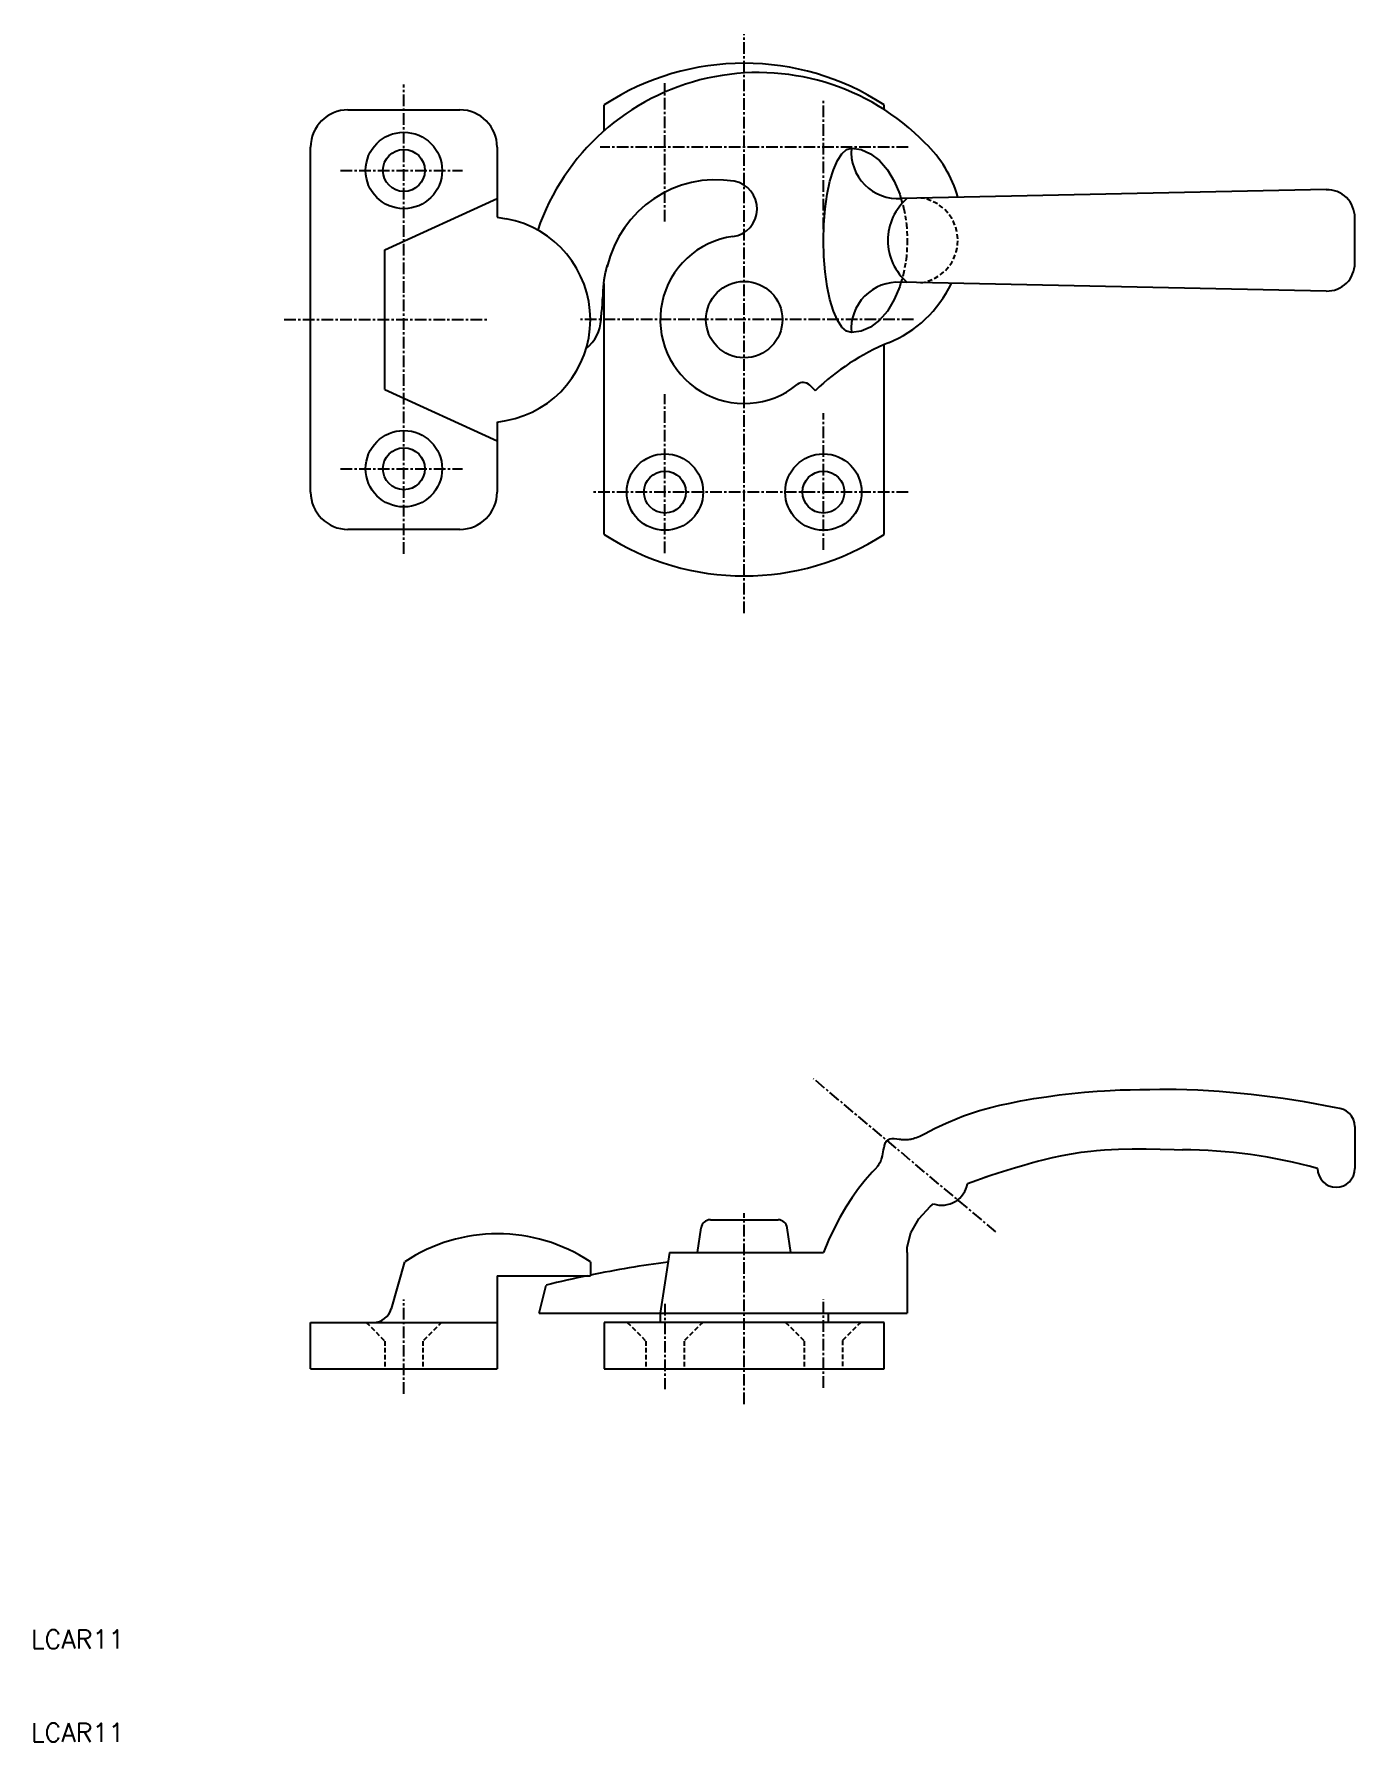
# Model space of a CAD drawing. Extents: x 10 to 152, y 10 to 193.
import ezdxf

# ---------------------------------------------------------------- set-up
doc = ezdxf.new("R2010")
doc.units = 0
doc.linetypes.add('CENTER', pattern=[2, 1.25, -0.25, 0.25, -0.25])
doc.linetypes.add('DASHED', pattern=[0.75, 0.5, -0.25])
doc.layers.get('0').update_dxf_attribs({"linetype": 'CONTINUOUS'})
doc.layers.add('CENTER', color=1, linetype='CENTER')
doc.styles.get("Standard").update_dxf_attribs({"font": 'txt.shx'})

msp = doc.modelspace()

# ---------------------------------------------------------------- linework, layer by layer
at = {"color": 7, "linetype": 'CONTINUOUS'}
for p, q in [((44, 185.07), (56, 185.07)), ((71.5, 182.85), (71.5, 185.62)), ((101.5, 185.11), (101.5, 185.62)), ((40, 144.07), (40, 181.07)), ((60, 181.07), (60, 173.57)), ((96.07, 178.65), (96.5, 179.64)), ((96.5, 179.64), (96.97, 180.37)), ((96.97, 180.37), (97.48, 180.82)), ((97.48, 180.82), (98, 180.97)), ((98, 180.97), (99.04, 180.82)), ((99.04, 180.82), (100.05, 180.37)), ((100.05, 180.37), (101, 179.64)), ((101, 179.64), (101.86, 178.65)), ((95.7, 177.43), (96.07, 178.65)), ((101.86, 178.65), (102.6, 177.43)), ((95.18, 174.46), (95.4, 176.02)), ((95.4, 176.02), (95.7, 177.43)), ((102.6, 177.43), (103.2, 176.02)), ((103.2, 176.02), (103.32, 175.57)), ((148.94, 176.51), (103.34, 175.57)), ((47.94, 170.07), (60, 175.57)), ((95.05, 172.79), (95.18, 174.46)), ((60, 173.57), (60.98, 173.39)), ((95, 171.07), (95.05, 172.79)), ((152, 168.63), (152, 173.51)), ((95.05, 169.35), (95, 171.07)), ((47.94, 155.07), (47.94, 170.07)), ((95.18, 167.68), (95.05, 169.35)), ((71.46, 166.45), (71.5, 166.84)), ((71.5, 166.84), (71.56, 167.23)), ((71.56, 167.23), (71.63, 167.62)), ((71.63, 167.62), (71.68, 167.84)), ((71.68, 167.84), (71.69, 167.9)), ((71.69, 167.9), (71.72, 167.99)), ((71.72, 167.99), (71.74, 168.08)), ((71.74, 168.08), (71.76, 168.17)), ((71.76, 168.17), (71.79, 168.26)), ((71.79, 168.26), (71.82, 168.34)), ((71.82, 168.34), (71.83, 168.4)), ((95.4, 166.12), (95.18, 167.68)), ((71.32, 164.7), (71.36, 165.16)), ((71.36, 165.16), (71.38, 165.43)), ((71.38, 165.43), (71.39, 165.66)), ((71.39, 165.66), (71.42, 166.06)), ((71.42, 166.06), (71.46, 166.45)), ((71.5, 139.52), (71.5, 166.45)), ((95.7, 164.71), (95.4, 166.12)), ((103.2, 166.12), (102.6, 164.71)), ((103.32, 166.57), (103.2, 166.12)), ((148.94, 165.63), (103.32, 166.57)), ((71.17, 162.84), (71.21, 163.3)), ((71.21, 163.3), (71.25, 163.77)), ((71.25, 163.77), (71.29, 164.23)), ((71.29, 164.23), (71.32, 164.7)), ((96.07, 163.49), (95.7, 164.71)), ((96.5, 162.5), (96.07, 163.49)), ((101.86, 163.49), (101, 162.5)), ((102.6, 164.71), (101.86, 163.49)), ((71.15, 162.57), (71.17, 162.84)), ((96.97, 161.77), (96.5, 162.5)), ((97.48, 161.32), (96.97, 161.77)), ((98, 161.17), (97.48, 161.32)), ((99.04, 161.32), (98, 161.17)), ((100.05, 161.77), (99.04, 161.32)), ((101, 162.5), (100.05, 161.77)), ((101.5, 139.52), (101.5, 159.88)), ((47.94, 155.07), (60, 149.57)), ((93.43, 155.64), (94.12, 154.95)), ((60, 151.57), (60.98, 151.75)), ((60, 151.57), (60, 144.07)), ((56, 140.07), (44, 140.07)), ((116.14, 78.75), (116.79, 78.86)), ((116.79, 78.86), (117.57, 79)), ((117.57, 79), (118.93, 79.21)), ((118.93, 79.21), (120.28, 79.4)), ((120.28, 79.4), (121.64, 79.56)), ((121.64, 79.56), (123, 79.69)), ((123, 79.69), (124.36, 79.8)), ((124.36, 79.8), (125.15, 79.85)), ((125.15, 79.85), (125.77, 79.88)), ((125.77, 79.88), (126.83, 79.93)), ((126.83, 79.93), (127.89, 79.96)), ((127.89, 79.96), (128.95, 79.98)), ((128.95, 79.98), (130.01, 79.99)), ((130.01, 79.99), (131.07, 80)), ((131.07, 80), (131.69, 80)), ((109.35, 76.88), (110.04, 77.15)), ((110.04, 77.15), (110.66, 77.37)), ((110.66, 77.37), (111.73, 77.72)), ((111.73, 77.72), (112.82, 78.02)), ((112.82, 78.02), (113.92, 78.29)), ((113.92, 78.29), (115.03, 78.53)), ((115.03, 78.53), (116.14, 78.75)), ((105.43, 75.02), (105.83, 75.23)), ((105.83, 75.23), (106.99, 75.82)), ((106.99, 75.82), (108.16, 76.38)), ((108.16, 76.38), (109.35, 76.88)), ((152, 76), (152, 71.5)), ((101.38, 73.07), (101.42, 73.29)), ((101.42, 73.29), (101.46, 73.52)), ((101.46, 73.52), (101.5, 73.75)), ((101.5, 73.75), (101.54, 73.89)), ((101.54, 73.89), (101.55, 73.96)), ((101.55, 73.96), (101.58, 74.07)), ((101.58, 74.07), (101.62, 74.18)), ((101.62, 74.18), (101.67, 74.29)), ((101.67, 74.29), (101.72, 74.39)), ((101.72, 74.39), (101.78, 74.47)), ((101.78, 74.47), (101.82, 74.52)), ((101.82, 74.52), (101.91, 74.59)), ((101.91, 74.59), (102.11, 74.68)), ((102.11, 74.68), (102.34, 74.71)), ((102.34, 74.71), (102.59, 74.71)), ((102.59, 74.71), (102.86, 74.69)), ((102.86, 74.69), (103.12, 74.65)), ((103.12, 74.65), (103.27, 74.64)), ((103.27, 74.64), (103.39, 74.62)), ((103.39, 74.62), (103.57, 74.61)), ((103.57, 74.61), (103.76, 74.61)), ((103.76, 74.61), (103.93, 74.61)), ((103.93, 74.61), (104.11, 74.62)), ((104.11, 74.62), (104.28, 74.64)), ((104.28, 74.64), (104.38, 74.66)), ((104.38, 74.66), (104.48, 74.68)), ((104.48, 74.68), (104.65, 74.73)), ((104.65, 74.73), (104.82, 74.78)), ((104.82, 74.78), (104.99, 74.84)), ((104.99, 74.84), (105.16, 74.91)), ((105.16, 74.91), (105.33, 74.98)), ((105.33, 74.98), (105.43, 75.02)), ((122.65, 73.24), (123.68, 73.37)), ((123.68, 73.37), (124.28, 73.44)), ((124.28, 73.44), (125.15, 73.51)), ((125.15, 73.51), (126.64, 73.59)), ((126.64, 73.59), (128.13, 73.62)), ((128.13, 73.62), (129.63, 73.62)), ((129.63, 73.62), (131.13, 73.58)), ((131.13, 73.58), (132.63, 73.53)), ((132.63, 73.53), (133.5, 73.5)), ((100.82, 71.76), (100.53, 71.41)), ((100.82, 71.76), (100.87, 71.83)), ((100.87, 71.83), (100.94, 71.95)), ((100.94, 71.95), (101.01, 72.07)), ((101.01, 72.07), (101.08, 72.19)), ((101.08, 72.19), (101.14, 72.31)), ((101.14, 72.31), (101.2, 72.44)), ((101.2, 72.44), (101.23, 72.51)), ((101.23, 72.51), (101.27, 72.63)), ((101.27, 72.63), (101.33, 72.85)), ((101.33, 72.85), (101.38, 73.07)), ((114.68, 71.32), (115.59, 71.61)), ((115.59, 71.61), (116.51, 71.88)), ((116.51, 71.88), (117.43, 72.14)), ((117.43, 72.14), (117.97, 72.28)), ((117.97, 72.28), (118.56, 72.43)), ((118.56, 72.43), (119.57, 72.67)), ((119.57, 72.67), (120.59, 72.89)), ((120.59, 72.89), (121.62, 73.08)), ((121.62, 73.08), (122.65, 73.24)), ((99.49, 70.27), (98.77, 69.36)), ((100.24, 71.11), (99.49, 70.27)), ((100.53, 71.41), (100.24, 71.11)), ((110.45, 69.88), (112.84, 70.75)), ((112.32, 70.56), (112.85, 70.74)), ((112.85, 70.74), (113.76, 71.03)), ((113.76, 71.03), (114.68, 71.32)), ((98.08, 68.39), (97.41, 67.34)), ((98.77, 69.36), (98.08, 68.39)), ((82.87, 66), (90.13, 66)), ((96.77, 66.24), (96.15, 65.06)), ((97.41, 67.34), (96.77, 66.24)), ((104.39, 64.62), (105.23, 66.11)), ((105.23, 66.11), (106.48, 67.48)), ((106.48, 67.48), (106.8, 67.72)), ((81.5, 62.5), (81.88, 65.14)), ((91.5, 62.5), (91.12, 65.14)), ((96.15, 65.06), (95.56, 63.81)), ((104, 63.07), (104.39, 64.62)), ((78.5, 62.5), (77.5, 56)), ((78.5, 62.5), (95, 62.5)), ((81.5, 62.5), (91.5, 62.5)), ((95.56, 63.81), (95, 62.5)), ((104, 62.5), (104, 63.07)), ((104, 62.5), (104, 56)), ((48.66, 56.45), (50.1, 61.5)), ((70, 61.5), (70, 60)), ((70, 61.5), (70, 60)), ((60, 60), (60, 50)), ((60, 60), (70, 60)), ((64.5, 56), (65.27, 59)), ((40, 55), (60, 55)), ((40, 50), (40, 55)), ((64.5, 56), (104, 56)), ((101.5, 55), (71.5, 55)), ((71.5, 55), (71.5, 50)), ((77.5, 56), (77.5, 55)), ((95.5, 56), (95.5, 55)), ((101.5, 50), (101.5, 55)), ((40, 50), (60, 50)), ((71.5, 50), (101.5, 50))]:
    msp.add_line(p, q, dxfattribs=at)
at = {"color": 3, "linetype": 'DASHED'}
for p, q in [((103.32, 175.56), (103.64, 174.46)), ((103.64, 174.46), (103.91, 172.79)), ((103.91, 172.79), (104, 171.07)), ((104, 171.07), (103.91, 169.35)), ((103.91, 169.35), (103.64, 167.68)), ((103.64, 167.68), (103.32, 166.57)), ((45.95, 55), (47.95, 53)), ((54.05, 55), (52.05, 53)), ((73.95, 55), (75.95, 53)), ((82.05, 55), (80.05, 53)), ((90.95, 55), (92.95, 53)), ((99, 55), (97.05, 53.05)), ((47.95, 53), (47.95, 50)), ((52.05, 53), (52.05, 50)), ((75.95, 53), (75.95, 50)), ((80.05, 53), (80.05, 50)), ((92.95, 53), (92.95, 50)), ((97.05, 53.05), (97.05, 50))]:
    msp.add_line(p, q, dxfattribs=at)
at = {"color": 7, "linetype": 'CONTINUOUS'}
for centre, radius in [((50, 178.57), 4.1), ((50, 178.57), 2.25), ((86.5, 162.57), 4.1), ((50, 146.57), 4.1), ((50, 146.57), 2.25), ((78, 144.07), 4.1), ((95, 144.07), 4.1), ((78, 144.07), 2.25), ((95, 144.07), 2.25)]:
    msp.add_circle(centre, radius, dxfattribs=at)
for centre, radius, start, end in [((88, 164.07), 25, 44.1897, 161.0704), ((86.5, 162.57), 27.5, 56.9443, 123.0557), ((44, 181.07), 4, 90, 180), ((56, 181.07), 4, 0, 90), ((97.41, 172.43), 12.44, 15.2103, 46.7763), ((102.98, 180.56), 5, 175.261, 274.1453), ((83.5, 165.57), 12, 80.7341, 167.0866), ((84.89, 174.46), 3, 277.6897, 79.668), ((149, 173.51), 3, 0, 91.1774), ((107.83, 171.07), 5.92, 130.3153, 229.6847), ((59, 162.57), 11, 280.3889, 79.6111), ((86.5, 162.57), 9, 97.6907, 309.2608), ((149, 168.63), 3, 268.8226, 0), ((102.98, 161.58), 5, 86.0957, 184.7269), ((97.05, 172.04), 12.94, 292.364, 334.4279), ((67.02, 162.74), 4.13, 307.8527, 357.6858), ((111.49, 136.96), 25, 112.3633, 133.9943), ((92.83, 154.83), 1, 45, 129.2608), ((44, 144.07), 4, 180, 270), ((56, 144.07), 4, 270, 0), ((86.5, 162.57), 27.5, 236.9443, 303.0557), ((130.75, -13.64), 93.64, 78.1369, 89.4277), ((150, 76), 2, 0, 90), ((133.5, 19.94), 53.56, 74.2934, 90), ((150, 71.5), 2, 180, 0), ((107.72, 70.34), 2.77, 250.6456, 350.5403), ((82.87, 65), 1, 90, 171.8699), ((90.13, 65), 1, 8.1301, 90), ((60.05, 46.5), 18, 56.4427, 123.5573), ((94.04, -57.5), 120, 97.5169, 101.5563), ((94.04, -57.5), 120, 101.7159, 103.8721), ((46.73, 57), 2, 270, 344.0554)]:
    msp.add_arc(centre, radius, start, end, dxfattribs=at)
at = {"color": 3, "linetype": 'DASHED'}
msp.add_arc((104.82, 171.07), 4.59, 278.0033, 81.9967, dxfattribs=at)
at = {"layer": 'CENTER', "color": 1, "linetype": 'CENTER'}
for p, q in [((86.5, 131.07), (86.5, 193.19)), ((50, 137.46), (50, 187.79)), ((78, 173.1), (78, 187.93)), ((95, 172.28), (95, 186.23)), ((104.1, 181.07), (71.07, 181.07)), ((43.21, 178.57), (56.29, 178.57)), ((37.16, 162.57), (59, 162.57)), ((104.66, 162.57), (68.93, 162.57)), ((78, 137.51), (78, 154.56)), ((95, 137.86), (95, 152.54)), ((43.21, 146.57), (56.29, 146.57)), ((104.1, 144.07), (70.23, 144.07)), ((113.51, 64.7), (93.92, 81.14)), ((86.5, 46.21), (86.5, 66.71)), ((50, 47.32), (50, 57.44)), ((78, 57), (78, 47.83)), ((95, 47.97), (95, 57.48))]:
    msp.add_line(p, q, dxfattribs=at)

# ---------------------------------------------------------------- texts
at = {"color": 7, "linetype": 'CONTINUOUS'}
for p in [(10, 20), (10, 10)]:
    msp.add_text('LCAR11', height=2, dxfattribs=at).set_placement(p)

doc.saveas('drawing.dxf')
